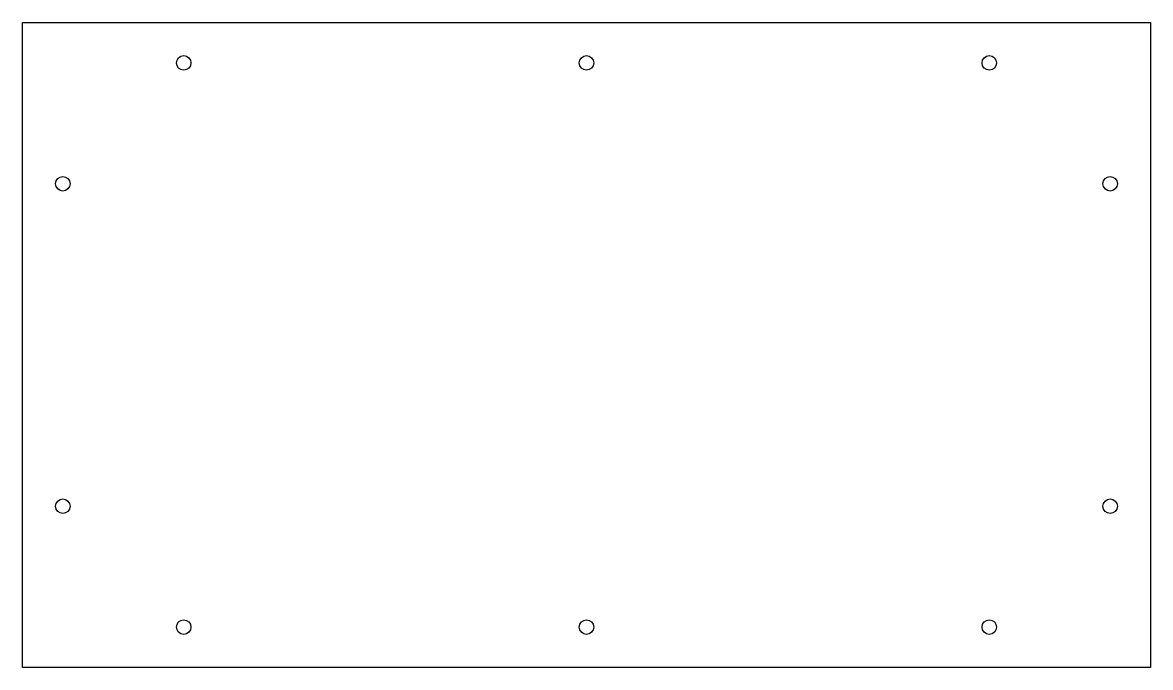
# Model space of a CAD drawing. Header units: millimetres. Extents: x -350 to 350, y -200 to 200.
import ezdxf

# ---------------------------------------------------------------- set-up
doc = ezdxf.new("R2010")
doc.units = ezdxf.units.MM

msp = doc.modelspace()

# ---------------------------------------------------------------- linework, layer by layer
at = {"color": 7, "linetype": 'Continuous', "lineweight": 25}
for centre in [(-250, 175), (0, 175), (250, 175), (-325, 100), (325, 100), (-325, -100), (325, -100), (-250, -175), (0, -175), (250, -175)]:
    msp.add_circle(centre, 4.5, dxfattribs=at)
at = {"layer": 'OuterContour'}
msp.add_lwpolyline([(-350, 200), (350, 200), (350, -200), (-350, -200)], close=True, dxfattribs=at)

doc.saveas('drawing.dxf')
